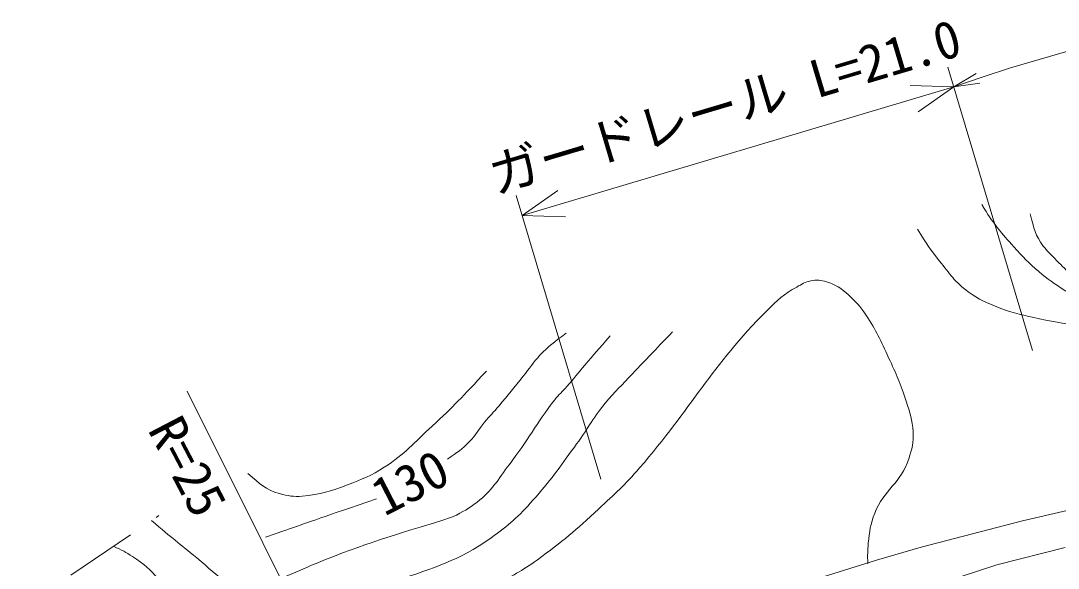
# Model space of a CAD drawing. Units: millimetres, scale not verified. Extents: x 40000 to 680000, y 20000 to 380000.
# Drawn here: x 370951 to 421254, y 290521 to 317094 of the extents above; entities that cross this region are included whole.
import ezdxf
from ezdxf.enums import TextEntityAlignment as Align

# ---------------------------------------------------------------- set-up
doc = ezdxf.new("R2010")
doc.units = ezdxf.units.MM
doc.header["$LTSCALE"] = 1000
doc.linetypes.add('CHAIN', pattern=[18.5, 12, -1.5, 3.5, -1.5])
for name, color, linetype, lineweight in [('M-BGD', 7, 'Continuous', 13), ('M-BMK', 2, 'CHAIN', 13), ('M-BMK-SRVR', 3, 'Continuous', 13), ('M-STR-HTXT', 7, 'Continuous', 13)]:
    doc.layers.add(name, color=color, linetype=linetype, lineweight=lineweight)
doc.styles.add('ＭＳ ゴシック', font='')
doc.styles.get('ＭＳ ゴシック').set_extended_font_data('MS Gothic')

msp = doc.modelspace()

# ---------------------------------------------------------------- linework, layer by layer
at = {"layer": 'M-BGD'}
msp.add_lwpolyline([(369605, 278582), (371047, 277989), (371937, 277694), (372912, 277440), (374438, 277145), (375370, 277018), (375964, 276976), (377151, 276977), (378210, 277063), (379863, 277319), (381388, 277701), (382490, 278041), (384269, 278763), (386091, 279612), (387913, 280758), (391768, 282669), (400580, 286829), (402317, 287551), (405029, 288528), (407275, 289293), (412444, 290908), (414605, 291546), (419520, 292821), (421681, 293331)], dxfattribs=at)
for points, knots in [([(421618, 303975), (420988, 304381), (420789, 304512), (420307, 304919), (419800, 305347), (419558, 305633), (419107, 306119), (418777, 306474), (418596, 306678), (418300, 307062), (417980, 307478), (417881, 307638), (417544, 308173)], [0, 0, 0, 0, 1, 1, 1, 2, 2, 2, 3, 3, 3, 4, 4, 4, 4]), ([(419896, 307719), (420094, 307005), (420129, 306677), (420529, 306152), (420719, 305903), (420857, 305790), (421073, 305564), (421393, 305229), (421506, 305125), (421918, 304730)], [0, 0, 0, 0, 1, 1, 1, 2, 2, 2, 3, 3, 3, 3]), ([(414430, 306980), (414892, 306235), (415039, 306006), (415497, 305430), (415991, 304808), (416245, 304413), (416885, 303942), (417417, 303551), (417769, 303402), (418385, 303164), (419127, 302877), (419575, 302805), (420351, 302631), (421203, 302439), (421692, 302389), (422551, 302231), (423180, 302115), (423378, 302078), (424162, 301931)], [0, 0, 0, 0, 1, 1, 1, 2, 2, 2, 3, 3, 3, 4, 4, 4, 5, 5, 5, 6, 6, 6, 6]), ([(373166, 290036), (373661, 288826), (373796, 288331), (374514, 287444), (374919, 286943), (375134, 286631), (375660, 286258), (376197, 285876), (376526, 285686), (377144, 285454), (377655, 285262), (377961, 285205), (378500, 285116), (379187, 285003), (379587, 284965), (380280, 285033), (382422, 285242), (383569, 285740), (385619, 286393), (387381, 286955), (388348, 287331), (390068, 288008), (391600, 288610), (392465, 288945), (393924, 289706), (394759, 290142), (395240, 290379), (395999, 290937), (397213, 291827), (397871, 292364), (398964, 293397), (399764, 294153), (400235, 294559), (400955, 295391), (403464, 298293), (404423, 300312), (407136, 303025), (407644, 303533), (407948, 303822), (408576, 304171), (408829, 304311), (408971, 304411), (409254, 304468), (409547, 304526), (409732, 304515), (410017, 304426), (410478, 304282), (410722, 304118), (411077, 303791), (411449, 303450), (411640, 303233), (411926, 302817), (412446, 302060), (412640, 301573), (413029, 300741), (413407, 299934), (413616, 299475), (413879, 298623), (414054, 298055), (414190, 297733), (414219, 297140), (414245, 296621), (414169, 296320), (414008, 295826), (413633, 294673), (412797, 294327), (412357, 293197), (412146, 292653), (412097, 292318), (412045, 291737), (412010, 291348), (412004, 291198), (412020, 290738)], [0, 0, 0, 0, 1, 1, 1, 2, 2, 2, 3, 3, 3, 4, 4, 4, 5, 5, 5, 6, 6, 6, 7, 7, 7, 8, 8, 8, 9, 9, 9, 10, 10, 10, 11, 11, 11, 12, 12, 12, 13, 13, 13, 14, 14, 14, 15, 15, 15, 16, 16, 16, 17, 17, 17, 18, 18, 18, 19, 19, 19, 20, 20, 20, 21, 21, 21, 22, 22, 22, 23, 23, 23, 24, 24, 24, 24]), ([(375446, 291586), (375881, 291401), (376024, 291303), (376376, 291090), (377458, 290435), (377752, 289672), (378709, 288846), (378967, 288623), (379083, 288450), (379388, 288295), (379738, 288117), (379969, 288051), (380363, 288042), (381973, 288003), (382861, 288360), (384431, 288723), (385359, 288938), (385862, 289126), (386786, 289357), (387716, 289590), (388274, 289591), (389177, 289914), (391025, 290575), (392149, 290862), (393752, 291995), (394624, 292610), (395074, 293023), (395785, 293819), (396638, 294772), (397034, 295375), (397795, 296403), (398399, 297219), (398652, 297740), (399289, 298531), (399764, 299121), (400092, 299399), (400611, 299953), (401364, 300757), (401607, 301007), (402555, 301997)], [0, 0, 0, 0, 1, 1, 1, 2, 2, 2, 3, 3, 3, 4, 4, 4, 5, 5, 5, 6, 6, 6, 7, 7, 7, 8, 8, 8, 9, 9, 9, 10, 10, 10, 11, 11, 11, 12, 12, 12, 13, 13, 13, 13]), ([(391642, 295820), (392149, 296160), (392332, 296276), (392698, 296653), (393028, 296992), (393142, 297242), (393442, 297608), (393700, 297924), (393866, 298083), (394128, 298395), (394598, 298952), (394857, 299269), (395314, 299837), (395634, 300234), (395779, 300485), (396126, 300858), (396569, 301333), (396781, 301477), (397392, 301935)], [0, 0, 0, 0, 1, 1, 1, 2, 2, 2, 3, 3, 3, 4, 4, 4, 5, 5, 5, 6, 6, 6, 6]), ([(391887, 293010), (392443, 293277), (392639, 293406), (393073, 293732), (393827, 294298), (394070, 294816), (394644, 295563), (395554, 296748), (395926, 297513), (396841, 298694), (397050, 298964), (397206, 299084), (397431, 299342), (397776, 299740), (397959, 299972), (398300, 300374), (398776, 300935), (398929, 301110), (399527, 301803)], [0, 0, 0, 0, 1, 1, 1, 2, 2, 2, 3, 3, 3, 4, 4, 4, 5, 5, 5, 6, 6, 6, 6]), ([(381967, 295121), (382556, 294617), (382811, 294331), (383494, 294148), (383912, 294035), (384165, 293979), (384596, 294021), (385479, 294109), (385974, 294249), (386799, 294574), (387516, 294857), (387933, 295004), (388579, 295423), (389580, 296073), (390015, 296610), (390892, 297419), (391971, 298413), (392310, 298788), (393534, 300090)], [0, 0, 0, 0, 1, 1, 1, 2, 2, 2, 3, 3, 3, 4, 4, 4, 5, 5, 5, 6, 6, 6, 6]), ([(377288, 292839), (378342, 291956), (378615, 291722), (379485, 291031), (380088, 290553), (380353, 290170), (381039, 289823), (381273, 289704), (381413, 289603), (381675, 289611), (382474, 289637), (382918, 289800), (383667, 290079), (384306, 290318), (384645, 290500), (385277, 290758), (387802, 291790), (388711, 292008), (391887, 293010)], [0, 0, 0, 0, 1, 1, 1, 2, 2, 2, 3, 3, 3, 4, 4, 4, 5, 5, 5, 6, 6, 6, 6])]:
    msp.add_open_spline(points, degree=3, knots=knots, dxfattribs=at)
msp.add_open_spline([(382817, 292028), (385508, 292963), (385508, 292963), (388199, 293897)], degree=3, dxfattribs=at)
at = {"layer": 'M-BMK'}
msp.add_line((362212, 282588), (377646, 293082), dxfattribs=at)
msp.add_lwpolyline([(421588, 291522), (418272, 290694), (415561, 289795), (409853, 288051), (406321, 286651), (399097, 283227), (394340, 280336), (392223, 278653), (390040, 277003), (387716, 275828), (384961, 274873), (382095, 274384), (379462, 274151), (375513, 274323), (372736, 274956), (370230, 275828), (367975, 276961), (364937, 278922), (363104, 280366), (362097, 281398)], dxfattribs=at)
at = {"layer": 'M-BMK-SRVR'}
msp.add_lwpolyline([(379022, 299109), (390040, 277003), (404370, 249106)], dxfattribs=at)
at = {"layer": 'M-STR-HTXT'}
for p, q in [((420003, 301091), (415898, 314847)), ((416184, 313889), (417281, 314540)), ((395263, 307647), (416184, 313889)), ((416184, 313889), (414077, 313956)), ((416184, 313889), (414458, 312678)), ((416184, 313889), (417446, 314068)), ((399082, 294848), (394977, 308605)), ((395263, 307647), (396989, 308857)), ((395263, 307647), (397370, 307580))]:
    msp.add_line(p, q, dxfattribs=at)
msp.add_lwpolyline([(421721, 315613), (420325, 315220), (418937, 314801), (417557, 314358), (416184, 313889)], dxfattribs=at)

# ---------------------------------------------------------------- texts
at = {"layer": 'M-BGD', "style": 'ＭＳ ゴシック'}
msp.add_text('130', height=1833, rotation=27.151, dxfattribs=at).set_placement((388832, 292533), align=Align.BOTTOM_LEFT)
at = {"layer": 'M-BMK-SRVR', "style": 'ＭＳ ゴシック'}
msp.add_text('R=25', height=1833, rotation=297.533, dxfattribs=at).set_placement((377896, 297678), align=Align.MIDDLE_LEFT)
at = {"layer": 'M-STR-HTXT', "style": 'ＭＳ ゴシック'}
msp.add_text('ガードレール L=21.0', height=1833, rotation=16.614, dxfattribs=at).set_placement((405495, 311534), align=Align.BOTTOM_CENTER)

doc.saveas('drawing.dxf')
